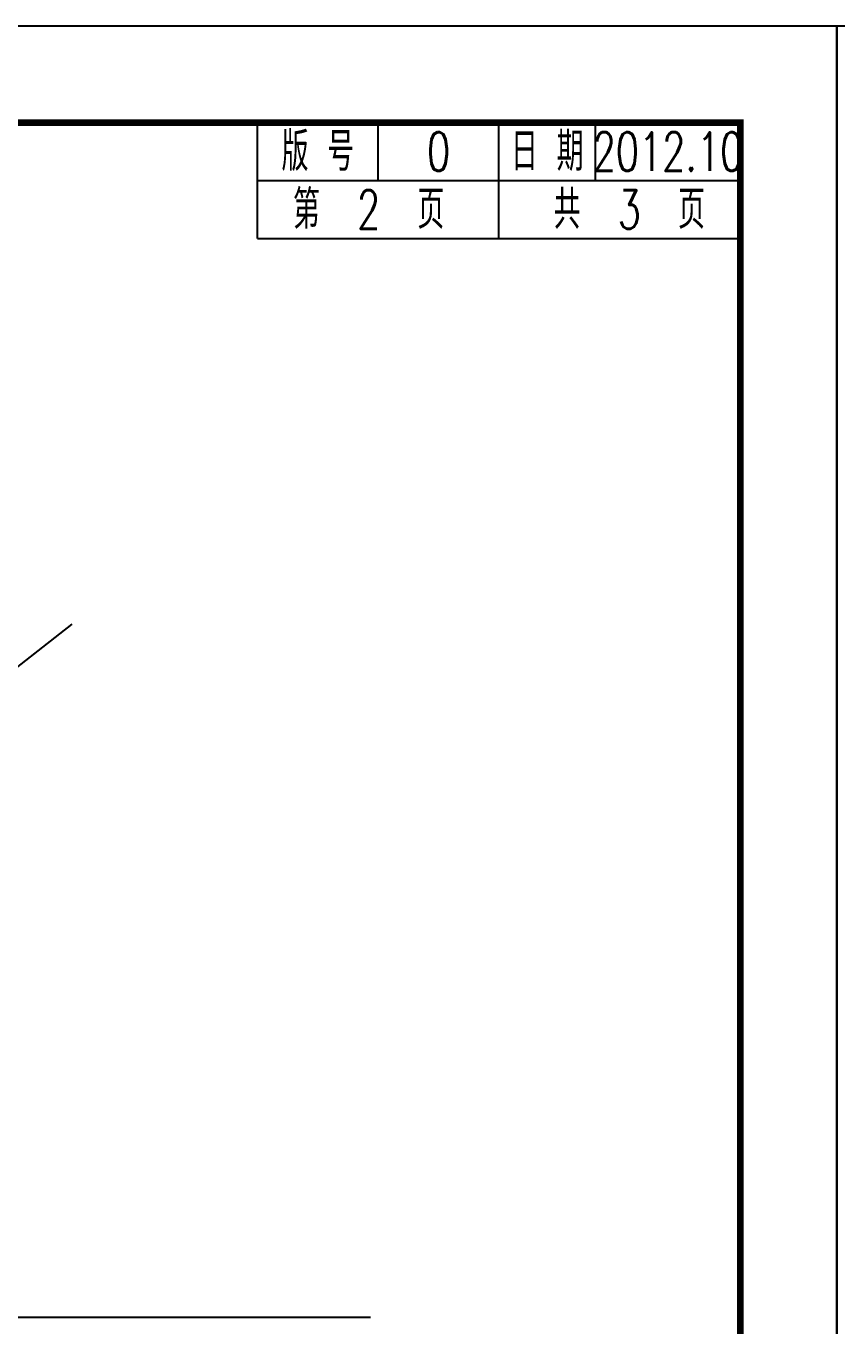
# Model space of a CAD drawing. Extents: x 941299 to 942979, y 2579300 to 2579597.
# Drawn here: x 942474.8 to 942558.7, y 2579462.2 to 2579596.9 of the extents above; entities that cross this region are included whole.
import ezdxf
from ezdxf.enums import TextEntityAlignment as Align

# ---------------------------------------------------------------- set-up
doc = ezdxf.new("R2010")
doc.units = 0
doc.layers.get('0').update_dxf_attribs({"linetype": 'CONTINUOUS'})
doc.layers.add('fz', color=7, linetype='CONTINUOUS')
doc.layers.add('图框', color=7, linetype='CONTINUOUS')
doc.styles.get("Standard").update_dxf_attribs({"font": 'simplex1.shx', "width": 0.7, "bigfont": 'hztxt.shx'})

# ---------------------------------------------------------------- blocks, each defined once
blk = doc.blocks.new('series')
at = {"width": 0.75}
for tag, height, p in [('页码', 4, (-35, -19)), ('图名', 5, (-220, -282)), ('图号', 5, (-20, -282))]:
    blk.add_attdef(tag, text='', height=height, dxfattribs=at).set_placement(p, align=Align.MIDDLE_CENTER)

msp = doc.modelspace()

# ---------------------------------------------------------------- linework, layer by layer
msp.add_line((942479.50403, 2579534.91297), (942465.6628, 2579524.07488))
for points in [[(942558.72533, 2579299.85013), (942558.72533, 2579596.85013), (942138.72533, 2579596.85013), (942138.72533, 2579299.85013)], [(942558.72533, 2579299.85013), (942558.72533, 2579596.85013), (942138.72533, 2579596.85013), (942138.72533, 2579299.85013)], [(942978.72533, 2579299.85013), (942978.72533, 2579596.85013), (942558.72533, 2579596.85013), (942558.72533, 2579299.85013)]]:
    msp.add_lwpolyline(points, close=True)
at = {"layer": 'fz', "color": 2}
msp.add_line((942210.4167, 2579463.13137), (942510.4167, 2579463.13137), dxfattribs=at)
at = {"layer": '图框'}
for p, q in [((942498.72533, 2579574.85013), (942498.72533, 2579586.85013)), ((942511.22533, 2579580.85013), (942511.22533, 2579586.85013)), ((942523.72533, 2579580.85013), (942523.72533, 2579586.85013)), ((942533.72533, 2579580.85013), (942533.72533, 2579586.85013)), ((942498.72533, 2579580.85013), (942548.72533, 2579580.85013)), ((942523.72533, 2579574.85013), (942523.72533, 2579580.85013)), ((942498.72533, 2579574.85013), (942548.72533, 2579574.85013))]:
    msp.add_line(p, q, dxfattribs=at)
at = {"layer": '图框', "const_width": 0.7}
msp.add_lwpolyline([(942548.72533, 2579586.85013), (942168.72533, 2579586.85013), (942168.72533, 2579309.85013), (942548.72533, 2579309.85013), (942548.72533, 2579586.85013)], dxfattribs=at)

# ---------------------------------------------------------------- block references
at = {"layer": '图框'}
ref = msp.add_blockref('series', (942558.72533, 2579596.85013), dxfattribs=at)
ref.add_attrib('页码', '第  2  页     共  3  页', dxfattribs={"layer": '0', "height": 4, "width": 0.7}).set_placement((942523.72533, 2579577.85013), align=Align.MIDDLE_CENTER)

# ---------------------------------------------------------------- texts
at = {"layer": '图框', "width": 0.7}
for s, p in [('版 号', (942504.97533, 2579583.85013)), ('日 期', (942528.72533, 2579583.85013)), ('0', (942517.47533, 2579583.85013)), ('2012.10', (942541.22533, 2579583.85013))]:
    msp.add_text(s, height=4, dxfattribs=at).set_placement(p, align=Align.MIDDLE_CENTER)

doc.saveas('drawing.dxf')
